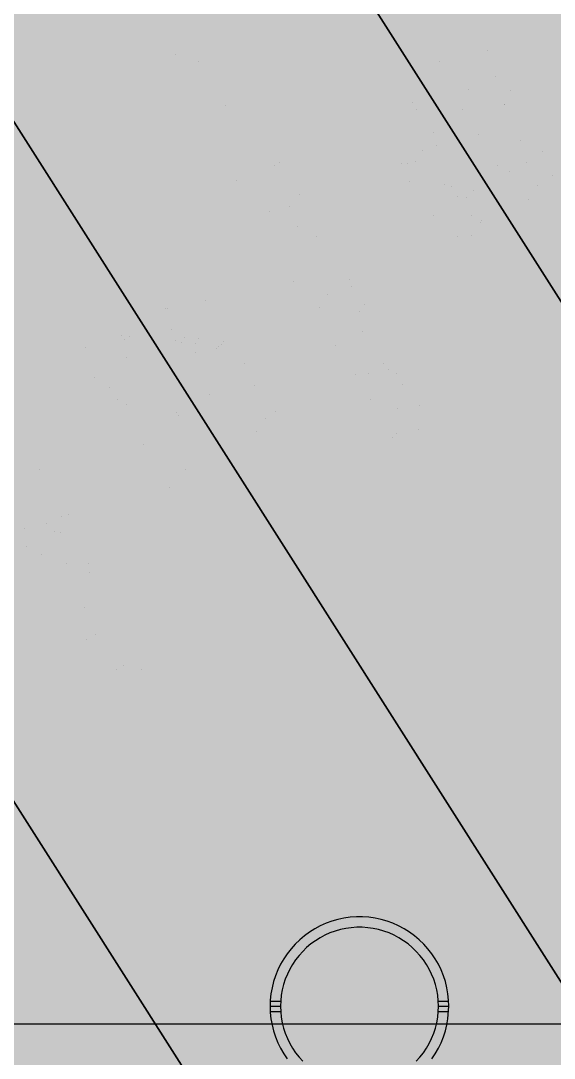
# Model space of a CAD drawing. Extents: x -5280327 to 29700, y -3925683 to 5564800.
# Drawn here: x 18757 to 19158, y 6122 to 6901 of the extents above; entities that cross this region are included whole.
import ezdxf

# ---------------------------------------------------------------- set-up
doc = ezdxf.new("R2010")
doc.units = 0
doc.linetypes.add('6', pattern=[2640.874023, 1320.437012, -1320.437012])
doc.layers.get('0').update_dxf_attribs({"linetype": 'CONTINUOUS'})
for name, color, linetype in [('31_PREDIOS_TOTAL', 7, 'CONTINUOUS'), ('CIRCULO', 7, 'CONTINUOUS'), ('LOTES', 7, 'CONTINUOUS'), ('textos', 7, 'CONTINUOUS')]:
    doc.layers.add(name, color=color, linetype=linetype)

msp = doc.modelspace()

# ---------------------------------------------------------------- linework, layer by layer
at = {"color": 7, "linetype": '6', "const_width": 10343.08}
msp.add_lwpolyline([(0, 29405.62), (24528.32, 0)], dxfattribs=at)
msp.add_lwpolyline([(0, 29405.62), (24528.32, 0)], dxfattribs=at)
at = {"layer": '31_PREDIOS_TOTAL', "color": 7, "const_width": 0.00153}
for points in [[(19075.83, 6874.8), (19078.95, 6871.09), (19078.95, 6871.09), (19077.23, 6869.19), (19076.08, 6867.34), (19075.49, 6865.55), (19075.49, 6865.55), (19075.41, 6863.81), (19075.78, 6862.12), (19076.58, 6860.49), (19076.58, 6860.49), (19077.95, 6858.82), (19079.64, 6857.63), (19081.64, 6856.92), (19081.64, 6856.92), (19083.76, 6856.73), (19085.82, 6857.12), (19087.81, 6858.07), (19087.81, 6858.07), (19089.43, 6859.39), (19090.58, 6860.98), (19091.25, 6862.83), (19091.25, 6862.83), (19091.42, 6864.8), (19091.04, 6866.73), (19090.11, 6868.63), (19090.11, 6868.63), (19089.53, 6869.43), (19088.78, 6870.29), (19087.84, 6871.21), (19091.69, 6873.02), (19091.69, 6873.02), (19091.82, 6872.75), (19091.95, 6872.53), (19092.06, 6872.34), (19092.06, 6872.34), (19093.27, 6870.77), (19094.71, 6869.5), (19096.38, 6868.54), (19096.38, 6868.54), (19098.18, 6868.06), (19100.01, 6868.26), (19101.87, 6869.12), (19101.87, 6869.12), (19103.16, 6870.18), (19104.08, 6871.47), (19104.6, 6872.98), (19104.6, 6872.98), (19104.71, 6874.6), (19104.37, 6876.21), (19103.59, 6877.81), (19103.59, 6877.81), (19102.47, 6879.2), (19101.14, 6880.2), (19099.59, 6880.81), (19099.59, 6880.81), (19097.84, 6881), (19095.92, 6880.73), (19093.83, 6880), (19091.97, 6884.51), (19091.97, 6884.51), (19094.94, 6885.41), (19097.76, 6885.62), (19100.45, 6885.16), (19100.45, 6885.16), (19102.9, 6884.05), (19105.04, 6882.34), (19106.86, 6880.03), (19106.86, 6880.03), (19107.85, 6878.19), (19108.52, 6876.28), (19108.87, 6874.31), (19108.87, 6874.31), (19108.9, 6872.36), (19108.58, 6870.52), (19107.92, 6868.81), (19107.92, 6868.81), (19106.99, 6867.27), (19105.82, 6865.96), (19104.43, 6864.89), (19104.43, 6864.89), (19102.97, 6864.14), (19101.42, 6863.69), (19099.8, 6863.56), (19099.8, 6863.56), (19098.14, 6863.75), (19096.49, 6864.29), (19094.84, 6865.18), (19094.84, 6865.18), (19095.38, 6862.98), (19095.41, 6860.87), (19094.93, 6858.84), (19094.93, 6858.84), (19093.97, 6856.96), (19092.54, 6855.29), (19090.64, 6853.83), (19090.64, 6853.83), (19087.68, 6852.43), (19084.56, 6851.93), (19081.29, 6852.31), (19081.29, 6852.31), (19078.17, 6853.54), (19075.47, 6855.56), (19073.21, 6858.37), (19073.21, 6858.37), (19071.75, 6861.29), (19071.08, 6864.25), (19071.2, 6867.25), (19071.2, 6867.25), (19072.05, 6870.1), (19073.59, 6872.61), (19075.83, 6874.8)], [(18856.25, 6871.77), (18897.37, 6880.06), (18900.37, 6875.34), (18875.89, 6840.82), (18872.73, 6845.81), (18880.29, 6856.02), (18871.52, 6869.85), (18859.2, 6867.12), (18856.25, 6871.77)], [(18883, 6859.64), (18889.96, 6868.9), (18889.96, 6868.9), (18891.97, 6871.52), (18893.76, 6873.76), (18895.33, 6875.6), (18895.33, 6875.6), (18892.91, 6874.73), (18890.43, 6873.99), (18887.89, 6873.37), (18875.88, 6870.85)], [(19099.73, 6853.98), (19099.73, 6853.98), (19103.46, 6856.17), (19106.86, 6857.77), (19109.93, 6858.78), (19109.93, 6858.78), (19112.72, 6859.24), (19115.32, 6859.22), (19117.72, 6858.7), (19117.72, 6858.7), (19119.89, 6857.67), (19121.81, 6856.08), (19123.47, 6853.95), (19123.47, 6853.95), (19124.43, 6852.18), (19125.06, 6850.39), (19125.37, 6848.61), (19125.37, 6848.61), (19125.35, 6846.83), (19125.02, 6845.07), (19124.39, 6843.33), (19124.39, 6843.33), (19123.46, 6841.6), (19122.26, 6839.87), (19120.78, 6838.15), (19120.78, 6838.15), (19118.89, 6836.36), (19116.44, 6834.46), (19113.45, 6832.43), (19113.45, 6832.43), (19109.73, 6830.26), (19106.35, 6828.66), (19103.3, 6827.65), (19103.3, 6827.65), (19100.51, 6827.18), (19097.91, 6827.2), (19095.5, 6827.71), (19095.5, 6827.71), (19093.32, 6828.74), (19091.4, 6830.33), (19089.73, 6832.47), (19089.73, 6832.47), (19088.23, 6835.67), (19087.78, 6838.9), (19088.38, 6842.16), (19088.38, 6842.16), (19090.55, 6846.09), (19094.33, 6850.03), (19099.73, 6853.98)], [(18910.78, 6828.83), (18896.92, 6850.66), (18900.71, 6853.07), (18914.57, 6831.23), (18910.78, 6828.83)], [(19022.7, 6840.97), (19025.82, 6837.26), (19025.82, 6837.26), (19024.1, 6835.36), (19022.95, 6833.51), (19022.37, 6831.72), (19022.37, 6831.72), (19022.29, 6829.98), (19022.65, 6828.29), (19023.45, 6826.66), (19023.45, 6826.66), (19024.82, 6824.99), (19026.51, 6823.8), (19028.51, 6823.09), (19028.51, 6823.09), (19030.64, 6822.9), (19032.69, 6823.29), (19034.68, 6824.25), (19034.68, 6824.25), (19036.31, 6825.56), (19037.45, 6827.15), (19038.13, 6829), (19038.13, 6829), (19038.29, 6830.97), (19037.91, 6832.91), (19036.98, 6834.8), (19036.98, 6834.8), (19036.41, 6835.6), (19035.65, 6836.46), (19034.71, 6837.38), (19038.56, 6839.19), (19038.56, 6839.19), (19038.7, 6838.92), (19038.82, 6838.7), (19038.93, 6838.51), (19038.93, 6838.51), (19040.14, 6836.94), (19041.58, 6835.67), (19043.25, 6834.71), (19043.25, 6834.71), (19045.05, 6834.23), (19046.88, 6834.43), (19048.74, 6835.29), (19048.74, 6835.29), (19050.04, 6836.35), (19050.95, 6837.64), (19051.48, 6839.15), (19051.48, 6839.15), (19051.59, 6840.77), (19051.25, 6842.39), (19050.46, 6843.98), (19050.46, 6843.98), (19049.34, 6845.37), (19048.01, 6846.37), (19046.46, 6846.98), (19046.46, 6846.98), (19044.71, 6847.17), (19042.8, 6846.9), (19040.71, 6846.17), (19038.85, 6850.68), (19038.85, 6850.68), (19041.81, 6851.58), (19044.63, 6851.79), (19047.32, 6851.33), (19047.32, 6851.33), (19049.77, 6850.22), (19051.91, 6848.51), (19053.74, 6846.2), (19053.74, 6846.2), (19054.73, 6844.36), (19055.4, 6842.45), (19055.75, 6840.48), (19055.75, 6840.48), (19055.77, 6838.53), (19055.45, 6836.69), (19054.8, 6834.98), (19054.8, 6834.98), (19053.86, 6833.44), (19052.7, 6832.14), (19051.31, 6831.06), (19051.31, 6831.06), (19049.84, 6830.31), (19048.3, 6829.86), (19046.68, 6829.73), (19046.68, 6829.73), (19045.02, 6829.92), (19043.36, 6830.46), (19041.72, 6831.35), (19041.72, 6831.35), (19042.25, 6829.16), (19042.28, 6827.04), (19041.81, 6825.01), (19041.81, 6825.01), (19040.84, 6823.13), (19039.41, 6821.46), (19037.51, 6820), (19037.51, 6820), (19034.55, 6818.61), (19031.44, 6818.1), (19028.17, 6818.48), (19028.17, 6818.48), (19025.04, 6819.71), (19022.34, 6821.73), (19020.08, 6824.54), (19020.08, 6824.54), (19018.63, 6827.46), (19017.96, 6830.42), (19018.07, 6833.42), (19018.07, 6833.42), (19018.92, 6836.27), (19020.47, 6838.79), (19022.7, 6840.97)], [(19102.38, 6849.81), (19097.7, 6846.53), (19094.49, 6843.6), (19092.77, 6841.01), (19092.77, 6841.01), (19092.14, 6838.69), (19092.24, 6836.55), (19093.07, 6834.6), (19093.07, 6834.6), (19094.49, 6833.02), (19096.39, 6832.03), (19098.76, 6831.62), (19098.76, 6831.62), (19101.84, 6832.09), (19105.85, 6833.75), (19110.79, 6836.6), (19110.79, 6836.6), (19115.49, 6839.89), (19118.7, 6842.83), (19120.42, 6845.41), (19120.42, 6845.41), (19121.03, 6847.73), (19120.92, 6849.88), (19120.08, 6851.86), (19120.08, 6851.86), (19118.71, 6853.43), (19116.97, 6854.42), (19114.87, 6854.82), (19114.87, 6854.82), (19111.55, 6854.34), (19107.39, 6852.67), (19102.38, 6849.81)], [(18886.88, 6844.29), (18890.67, 6846.69), (18904.53, 6824.86), (18900.74, 6822.46)], [(19046.6, 6820.15), (19046.6, 6820.15), (19050.34, 6822.34), (19053.74, 6823.94), (19056.8, 6824.95), (19056.8, 6824.95), (19059.59, 6825.41), (19062.19, 6825.39), (19064.59, 6824.87), (19064.59, 6824.87), (19066.76, 6823.84), (19068.68, 6822.25), (19070.34, 6820.12), (19070.34, 6820.12), (19071.3, 6818.35), (19071.94, 6816.57), (19072.24, 6814.78), (19072.24, 6814.78), (19072.22, 6813), (19071.9, 6811.24), (19071.26, 6809.5), (19071.26, 6809.5), (19070.33, 6807.77), (19069.13, 6806.05), (19067.65, 6804.32), (19067.65, 6804.32), (19065.76, 6802.54), (19063.32, 6800.63), (19060.32, 6798.6), (19060.32, 6798.6), (19056.61, 6796.43), (19053.23, 6794.83), (19050.17, 6793.82), (19050.17, 6793.82), (19047.38, 6793.35), (19044.78, 6793.37), (19042.38, 6793.88), (19042.38, 6793.88), (19040.2, 6794.91), (19038.27, 6796.5), (19036.6, 6798.64), (19036.6, 6798.64), (19035.1, 6801.84), (19034.65, 6805.07), (19035.25, 6808.33), (19035.25, 6808.33), (19037.42, 6812.26), (19041.2, 6816.2), (19046.6, 6820.15)], [(19049.26, 6815.98), (19044.57, 6812.7), (19041.37, 6809.77), (19039.64, 6807.18), (19039.64, 6807.18), (19039.02, 6804.86), (19039.11, 6802.72), (19039.94, 6800.77), (19039.94, 6800.77), (19041.36, 6799.19), (19043.26, 6798.2), (19045.63, 6797.79), (19045.63, 6797.79), (19048.71, 6798.26), (19052.72, 6799.92), (19057.66, 6802.77), (19057.66, 6802.77), (19062.36, 6806.06), (19065.57, 6809), (19067.29, 6811.58), (19067.29, 6811.58), (19067.91, 6813.9), (19067.79, 6816.05), (19066.95, 6818.03), (19066.95, 6818.03), (19065.58, 6819.6), (19063.85, 6820.59), (19061.74, 6820.99), (19061.74, 6820.99), (19058.42, 6820.51), (19054.26, 6818.84), (19049.26, 6815.98)], [(19146.29, 6799.95), (19143.41, 6803.78), (19143.41, 6803.78), (19144.59, 6805.11), (19145.43, 6806.36), (19145.9, 6807.52), (19145.9, 6807.52), (19146.11, 6809.32), (19145.83, 6811.04), (19145.05, 6812.69), (19145.05, 6812.69), (19144.15, 6813.85), (19143.06, 6814.75), (19141.81, 6815.4), (19141.81, 6815.4), (19139.98, 6815.9), (19137.98, 6816.04), (19135.8, 6815.82), (19135.8, 6815.82), (19133.37, 6815.14), (19130.58, 6813.9), (19127.43, 6812.11), (19127.43, 6812.11), (19129.46, 6811.92), (19131.33, 6811.43), (19133.03, 6810.63), (19133.03, 6810.63), (19134.54, 6809.58), (19135.85, 6808.33), (19136.94, 6806.88), (19136.94, 6806.88), (19138.24, 6804.1), (19138.71, 6801.17), (19138.35, 6798.07), (19138.35, 6798.07), (19137.17, 6795.1), (19135.2, 6792.51), (19132.45, 6790.31), (19132.45, 6790.31), (19130.33, 6789.17), (19128.11, 6788.39), (19125.81, 6787.97), (19125.81, 6787.97), (19123.53, 6787.93), (19121.38, 6788.29), (19119.38, 6789.05), (19119.38, 6789.05), (19117.55, 6790.18), (19115.94, 6791.65), (19114.57, 6793.46), (19114.57, 6793.46), (19112.96, 6796.9), (19112.45, 6800.45), (19113.03, 6804.11), (19113.03, 6804.11), (19114.92, 6807.81), (19118.34, 6811.49), (19123.29, 6815.14), (19123.29, 6815.14), (19129.34, 6818.44), (19134.74, 6820.22), (19139.47, 6820.47), (19139.47, 6820.47), (19143.03, 6819.51), (19146.06, 6817.54), (19148.55, 6814.56), (19148.55, 6814.56), (19149.86, 6811.96), (19150.49, 6809.37), (19150.43, 6806.78), (19150.43, 6806.78), (19149.7, 6804.3), (19148.32, 6802.02), (19146.29, 6799.95)], [(19101.23, 6815.66), (19105.85, 6818.6), (19108.79, 6813.98), (19104.17, 6811.04), (19101.23, 6815.66)], [(18927.02, 6768.89), (18923.12, 6766.41), (18909.25, 6788.27), (18909.25, 6788.27), (18910.23, 6788.85), (18911.27, 6789.29), (18912.37, 6789.58), (18912.37, 6789.58), (18914.27, 6789.86), (18916.31, 6789.9), (18918.46, 6789.7), (18918.46, 6789.7), (18920.88, 6789.26), (18923.67, 6788.55), (18926.84, 6787.57), (18926.84, 6787.57), (18931.62, 6786.11), (18935.5, 6785.16), (18938.47, 6784.73), (18938.47, 6784.73), (18940.83, 6784.75), (18942.86, 6785.15), (18944.56, 6785.93), (18944.56, 6785.93), (18945.96, 6787.09), (18946.95, 6788.53), (18947.53, 6790.24), (18947.53, 6790.24), (18947.65, 6792.1), (18947.25, 6793.95), (18946.33, 6795.8), (18946.33, 6795.8), (18944.98, 6797.5), (18943.4, 6798.69), (18941.6, 6799.37), (18941.6, 6799.37), (18939.65, 6799.51), (18937.65, 6799.07), (18935.59, 6798.06), (18933.37, 6802.51), (18933.37, 6802.51), (18936.59, 6803.78), (18939.64, 6804.21), (18942.54, 6803.8), (18942.54, 6803.8), (18945.22, 6802.58), (18947.62, 6800.6), (18949.75, 6797.84), (18949.75, 6797.84), (18951.33, 6794.7), (18952.05, 6791.63), (18951.9, 6788.63), (18951.9, 6788.63), (18950.97, 6785.88), (18949.38, 6783.58), (18947.12, 6781.7), (18947.12, 6781.7), (18945.74, 6780.96), (18944.27, 6780.4), (18942.7, 6780.04), (18942.7, 6780.04), (18940.98, 6779.87), (18939.06, 6779.92), (18936.95, 6780.17), (18936.95, 6780.17), (18934.39, 6780.7), (18931.12, 6781.55), (18927.16, 6782.74), (18927.16, 6782.74), (18923.97, 6783.72), (18921.59, 6784.41), (18920.02, 6784.79), (18920.02, 6784.79), (18918.87, 6784.98), (18917.78, 6785.08), (18916.73, 6785.11), (18927.02, 6768.89)], [(19121.5, 6807.44), (19120.19, 6806.47), (19119.04, 6805.32), (19118.06, 6804), (19118.06, 6804), (19117.31, 6802.58), (19116.87, 6801.13), (19116.73, 6799.65), (19116.73, 6799.65), (19116.86, 6798.21), (19117.24, 6796.88), (19117.86, 6795.66), (19117.86, 6795.66), (19119.13, 6794.17), (19120.76, 6793.14), (19122.75, 6792.56), (19122.75, 6792.56), (19124.95, 6792.52), (19127.22, 6793.1), (19129.56, 6794.3), (19129.56, 6794.3), (19131.55, 6795.85), (19132.96, 6797.61), (19133.79, 6799.56), (19133.79, 6799.56), (19134.05, 6801.58), (19133.73, 6803.53), (19132.84, 6805.41), (19132.84, 6805.41), (19131.51, 6807.01), (19129.86, 6808.15), (19127.89, 6808.82), (19127.89, 6808.82), (19125.77, 6808.96), (19123.64, 6808.5), (19121.5, 6807.44)], [(19134.02, 6764.17), (19131.43, 6768.22), (19157.28, 6784.68), (19157.28, 6784.68), (19155.66, 6785.17), (19153.92, 6785.85), (19152.04, 6786.74), (19152.04, 6786.74), (19150.21, 6787.73), (19148.61, 6788.71), (19147.23, 6789.68), (19151.15, 6792.18), (19151.15, 6792.18), (19153.67, 6790.73), (19156.23, 6789.57), (19158.81, 6788.7), (19158.81, 6788.7), (19161.29, 6788.12), (19163.53, 6787.86), (19165.52, 6787.9), (19167.19, 6785.29), (19134.02, 6764.17)], [(19048.1, 6781.83), (19052.72, 6784.77), (19055.66, 6780.15), (19051.04, 6777.21), (19048.1, 6781.83)], [(19093.17, 6766.12), (19090.28, 6769.95), (19090.28, 6769.95), (19091.47, 6771.29), (19092.3, 6772.53), (19092.78, 6773.7), (19092.78, 6773.7), (19092.99, 6775.49), (19092.7, 6777.21), (19091.93, 6778.86), (19091.93, 6778.86), (19091.02, 6780.02), (19089.94, 6780.92), (19088.68, 6781.57), (19088.68, 6781.57), (19086.85, 6782.07), (19084.85, 6782.21), (19082.68, 6781.99), (19082.68, 6781.99), (19080.24, 6781.31), (19077.45, 6780.07), (19074.31, 6778.28), (19074.31, 6778.28), (19076.33, 6778.1), (19078.2, 6777.6), (19079.9, 6776.8), (19079.9, 6776.8), (19081.42, 6775.75), (19082.72, 6774.5), (19083.81, 6773.05), (19083.81, 6773.05), (19085.11, 6770.27), (19085.59, 6767.34), (19085.22, 6764.25), (19085.22, 6764.25), (19084.05, 6761.27), (19082.08, 6758.68), (19079.32, 6756.48), (19079.32, 6756.48), (19077.2, 6755.34), (19074.99, 6754.56), (19072.68, 6754.14), (19072.68, 6754.14), (19070.4, 6754.1), (19068.26, 6754.46), (19066.25, 6755.22), (19066.25, 6755.22), (19064.42, 6756.35), (19062.82, 6757.82), (19061.44, 6759.64), (19061.44, 6759.64), (19059.84, 6763.07), (19059.32, 6766.62), (19059.91, 6770.28), (19059.91, 6770.28), (19061.8, 6773.98), (19065.22, 6777.66), (19070.16, 6781.31), (19070.16, 6781.31), (19076.22, 6784.61), (19081.61, 6786.39), (19086.34, 6786.64), (19086.34, 6786.64), (19089.91, 6785.68), (19092.93, 6783.71), (19095.42, 6780.73), (19095.42, 6780.73), (19096.73, 6778.14), (19097.36, 6775.54), (19097.3, 6772.95), (19097.3, 6772.95), (19096.58, 6770.47), (19095.2, 6768.19), (19093.17, 6766.12)], [(18935.59, 6746.77), (18933.02, 6750.83), (18958.89, 6767.25), (18958.89, 6767.25), (18957.27, 6767.74), (18955.52, 6768.43), (18953.65, 6769.32), (18953.65, 6769.32), (18951.82, 6770.31), (18950.22, 6771.29), (18948.84, 6772.26), (18952.76, 6774.75), (18952.76, 6774.75), (18955.29, 6773.3), (18957.84, 6772.14), (18960.42, 6771.26), (18960.42, 6771.26), (18962.9, 6770.68), (18965.14, 6770.41), (18967.13, 6770.46), (18968.79, 6767.84), (18935.59, 6746.77)], [(19068.38, 6773.62), (19067.06, 6772.64), (19065.91, 6771.49), (19064.93, 6770.17), (19064.93, 6770.17), (19064.18, 6768.75), (19063.74, 6767.3), (19063.6, 6765.82), (19063.6, 6765.82), (19063.73, 6764.38), (19064.11, 6763.05), (19064.73, 6761.83), (19064.73, 6761.83), (19066, 6760.34), (19067.63, 6759.31), (19069.62, 6758.73), (19069.62, 6758.73), (19071.82, 6758.69), (19074.09, 6759.27), (19076.43, 6760.47), (19076.43, 6760.47), (19078.42, 6762.02), (19079.84, 6763.78), (19080.67, 6765.73), (19080.67, 6765.73), (19080.92, 6767.75), (19080.6, 6769.7), (19079.71, 6771.58), (19079.71, 6771.58), (19078.38, 6773.18), (19076.74, 6774.32), (19074.77, 6774.99), (19074.77, 6774.99), (19072.64, 6775.13), (19070.51, 6774.67), (19068.38, 6773.62)], [(19080.89, 6730.34), (19078.31, 6734.39), (19104.15, 6750.85), (19104.15, 6750.85), (19102.54, 6751.34), (19100.79, 6752.03), (19098.91, 6752.92), (19098.91, 6752.92), (19097.08, 6753.9), (19095.48, 6754.88), (19094.1, 6755.85), (19098.02, 6758.35), (19098.02, 6758.35), (19100.55, 6756.9), (19103.1, 6755.74), (19105.68, 6754.87), (19105.68, 6754.87), (19108.16, 6754.29), (19110.4, 6754.03), (19112.4, 6754.07), (19114.06, 6751.46), (19080.89, 6730.34)], [(18951.9, 6721.08), (18949.32, 6725.14), (18975.19, 6741.56), (18975.19, 6741.56), (18973.58, 6742.04), (18971.83, 6742.73), (18969.96, 6743.63), (18969.96, 6743.63), (18968.13, 6744.62), (18966.53, 6745.6), (18965.15, 6746.57), (18969.07, 6749.06), (18969.07, 6749.06), (18971.59, 6747.61), (18974.15, 6746.45), (18976.73, 6745.57), (18976.73, 6745.57), (18979.21, 6744.99), (18981.44, 6744.72), (18983.44, 6744.77), (18985.1, 6742.15), (18951.9, 6721.08)], [(18959.95, 6708.4), (18964.57, 6711.33), (18967.51, 6706.71), (18962.88, 6703.78), (18959.95, 6708.4)], [(18870.84, 6669.8), (18866.95, 6667.31), (18853.04, 6689.15), (18853.04, 6689.15), (18854.03, 6689.73), (18855.07, 6690.17), (18856.16, 6690.47), (18856.16, 6690.47), (18858.06, 6690.75), (18860.1, 6690.79), (18862.25, 6690.6), (18862.25, 6690.6), (18864.67, 6690.16), (18867.46, 6689.45), (18870.64, 6688.48), (18870.64, 6688.48), (18875.42, 6687.02), (18879.29, 6686.08), (18882.27, 6685.65), (18882.27, 6685.65), (18884.63, 6685.68), (18886.66, 6686.08), (18888.35, 6686.87), (18888.35, 6686.87), (18889.75, 6688.03), (18890.74, 6689.47), (18891.32, 6691.18), (18891.32, 6691.18), (18891.44, 6693.03), (18891.03, 6694.88), (18890.12, 6696.73), (18890.12, 6696.73), (18888.76, 6698.43), (18887.18, 6699.62), (18885.37, 6700.3), (18885.37, 6700.3), (18883.43, 6700.44), (18881.43, 6700), (18879.37, 6698.98), (18877.15, 6703.42), (18877.15, 6703.42), (18880.36, 6704.7), (18883.41, 6705.13), (18886.31, 6704.73), (18886.31, 6704.73), (18888.99, 6703.52), (18891.4, 6701.53), (18893.53, 6698.78), (18893.53, 6698.78), (18895.12, 6695.64), (18895.84, 6692.58), (18895.69, 6689.58), (18895.69, 6689.58), (18894.77, 6686.83), (18893.18, 6684.52), (18890.92, 6682.64), (18890.92, 6682.64), (18889.55, 6681.9), (18888.07, 6681.34), (18886.5, 6680.97), (18886.5, 6680.97), (18884.78, 6680.8), (18882.87, 6680.84), (18880.75, 6681.1), (18880.75, 6681.1), (18878.19, 6681.62), (18874.93, 6682.47), (18870.96, 6683.65), (18870.96, 6683.65), (18867.77, 6684.63), (18865.39, 6685.31), (18863.82, 6685.69), (18863.82, 6685.69), (18862.67, 6685.87), (18861.58, 6685.98), (18860.53, 6686), (18870.84, 6669.8)], [(18976.35, 6682.55), (18973.78, 6686.61), (18999.65, 6703.03), (18999.65, 6703.03), (18998.03, 6703.52), (18996.28, 6704.21), (18994.41, 6705.1), (18994.41, 6705.1), (18992.58, 6706.09), (18990.98, 6707.07), (18989.6, 6708.05), (18993.52, 6710.54), (18993.52, 6710.54), (18996.05, 6709.09), (18998.6, 6707.92), (19001.18, 6707.04), (19001.18, 6707.04), (19003.66, 6706.47), (19005.9, 6706.2), (19007.89, 6706.24), (19009.56, 6703.63), (18976.35, 6682.55)], [(18999.26, 6682.5), (18999.26, 6682.5), (19003, 6684.69), (19006.4, 6686.28), (19009.47, 6687.29), (19009.47, 6687.29), (19012.26, 6687.75), (19014.86, 6687.72), (19017.26, 6687.2), (19017.26, 6687.2), (19019.43, 6686.16), (19021.34, 6684.58), (19023, 6682.45), (19023, 6682.45), (19023.96, 6680.67), (19024.59, 6678.89), (19024.89, 6677.1), (19024.89, 6677.1), (19024.87, 6675.32), (19024.54, 6673.56), (19023.91, 6671.82), (19023.91, 6671.82), (19022.98, 6670.09), (19021.77, 6668.37), (19020.29, 6666.65), (19020.29, 6666.65), (19018.4, 6664.86), (19015.95, 6662.96), (19012.95, 6660.94), (19012.95, 6660.94), (19009.23, 6658.77), (19005.85, 6657.18), (19002.8, 6656.17), (19002.8, 6656.17), (19000, 6655.7), (18997.4, 6655.73), (18995, 6656.24), (18995, 6656.24), (18992.82, 6657.28), (18990.9, 6658.87), (18989.23, 6661.01), (18989.23, 6661.01), (18987.74, 6664.21), (18987.29, 6667.44), (18987.89, 6670.7), (18987.89, 6670.7), (18990.07, 6674.63), (18993.86, 6678.56), (18999.26, 6682.5)], [(19001.91, 6678.33), (18997.22, 6675.06), (18994.01, 6672.13), (18992.28, 6669.55), (18992.28, 6669.55), (18991.65, 6667.23), (18991.75, 6665.09), (18992.57, 6663.13), (18992.57, 6663.13), (18993.99, 6661.56), (18995.89, 6660.56), (18998.26, 6660.15), (18998.26, 6660.15), (19001.34, 6660.62), (19005.35, 6662.27), (19010.3, 6665.11), (19010.3, 6665.11), (19015, 6668.39), (19018.21, 6671.32), (19019.94, 6673.91), (19019.94, 6673.91), (19020.56, 6676.23), (19020.45, 6678.38), (19019.61, 6680.36), (19019.61, 6680.36), (19018.24, 6681.93), (19016.51, 6682.92), (19014.41, 6683.32), (19014.41, 6683.32), (19011.08, 6682.85), (19006.92, 6681.18), (19001.91, 6678.33)], [(18877.74, 6667.22), (18880.59, 6663.55), (18880.59, 6663.55), (18879.19, 6662.06), (18878.27, 6660.58), (18877.8, 6659.12), (18877.8, 6659.12), (18877.76, 6657.66), (18878.11, 6656.2), (18878.84, 6654.75), (18878.84, 6654.75), (18879.7, 6653.61), (18880.68, 6652.7), (18881.79, 6652.01), (18881.79, 6652.01), (18882.99, 6651.54), (18884.24, 6651.25), (18885.55, 6651.16), (18885.55, 6651.16), (18886.97, 6651.27), (18888.58, 6651.59), (18890.37, 6652.11), (18890.37, 6652.11), (18892.22, 6652.81), (18894, 6653.66), (18895.72, 6654.66), (18895.72, 6654.66), (18895.93, 6654.8), (18896.19, 6654.98), (18896.51, 6655.2), (18896.51, 6655.2), (18894.72, 6655.34), (18892.97, 6655.78), (18891.25, 6656.52), (18891.25, 6656.52), (18889.67, 6657.54), (18888.3, 6658.8), (18887.14, 6660.32), (18887.14, 6660.32), (18885.82, 6663.12), (18885.34, 6666.07), (18885.7, 6669.15), (18885.7, 6669.15), (18886.89, 6672.13), (18888.9, 6674.74), (18891.73, 6676.99), (18891.73, 6676.99), (18895.07, 6678.65), (18898.4, 6679.38), (18901.71, 6679.17), (18901.71, 6679.17), (18904.78, 6678.12), (18907.37, 6676.29), (18909.5, 6673.7), (18909.5, 6673.7), (18910.64, 6671.49), (18911.31, 6669.16), (18911.52, 6666.7), (18911.52, 6666.7), (18911.24, 6664.22), (18910.45, 6661.82), (18909.16, 6659.5), (18909.16, 6659.5), (18907.19, 6657.16), (18904.38, 6654.72), (18900.74, 6652.19), (18900.74, 6652.19), (18896.71, 6649.84), (18893.06, 6648.16), (18889.78, 6647.14), (18889.78, 6647.14), (18886.8, 6646.74), (18884.03, 6646.89), (18881.47, 6647.6), (18881.47, 6647.6), (18879.16, 6648.82), (18877.15, 6650.52), (18875.45, 6652.71), (18875.45, 6652.71), (18874.15, 6655.29), (18873.52, 6657.86), (18873.57, 6660.42), (18873.57, 6660.42), (18874.3, 6662.87), (18875.69, 6665.14), (18877.74, 6667.22)], [(18902.9, 6659.9), (18904.94, 6661.48), (18906.39, 6663.28), (18907.26, 6665.29), (18907.26, 6665.29), (18907.55, 6667.34), (18907.29, 6669.26), (18906.46, 6671.07), (18906.46, 6671.07), (18905.12, 6672.63), (18903.38, 6673.74), (18901.25, 6674.37), (18901.25, 6674.37), (18898.93, 6674.45), (18896.59, 6673.91), (18894.25, 6672.73), (18894.25, 6672.73), (18892.41, 6671.26), (18891.11, 6669.54), (18890.34, 6667.56), (18890.34, 6667.56), (18890.11, 6665.5), (18890.45, 6663.51), (18891.36, 6661.61), (18891.36, 6661.61), (18892.7, 6659.98), (18894.34, 6658.85), (18896.28, 6658.23), (18896.28, 6658.23), (18898.4, 6658.17), (18900.61, 6658.72), (18902.9, 6659.9)], [(18816.13, 6634.96), (18812.23, 6632.47), (18798.32, 6654.31), (18798.32, 6654.31), (18799.31, 6654.89), (18800.35, 6655.33), (18801.44, 6655.63), (18801.44, 6655.63), (18803.35, 6655.91), (18805.38, 6655.95), (18807.54, 6655.76), (18807.54, 6655.76), (18809.95, 6655.32), (18812.74, 6654.61), (18815.92, 6653.64), (18815.92, 6653.64), (18820.7, 6652.18), (18824.58, 6651.24), (18827.55, 6650.81), (18827.55, 6650.81), (18829.91, 6650.84), (18831.94, 6651.24), (18833.64, 6652.03), (18833.64, 6652.03), (18835.04, 6653.19), (18836.03, 6654.63), (18836.61, 6656.34), (18836.61, 6656.34), (18836.72, 6658.19), (18836.32, 6660.04), (18835.4, 6661.89), (18835.4, 6661.89), (18834.04, 6663.59), (18832.46, 6664.78), (18830.66, 6665.46), (18830.66, 6665.46), (18828.71, 6665.6), (18826.71, 6665.16), (18824.66, 6664.14), (18822.43, 6668.58), (18822.43, 6668.58), (18825.64, 6669.86), (18828.7, 6670.29), (18831.59, 6669.89), (18831.59, 6669.89), (18834.27, 6668.68), (18836.68, 6666.69), (18838.81, 6663.94), (18838.81, 6663.94), (18840.4, 6660.8), (18841.12, 6657.73), (18840.97, 6654.73), (18840.97, 6654.73), (18840.05, 6651.99), (18838.46, 6649.67), (18836.2, 6647.8), (18836.2, 6647.8), (18834.83, 6647.05), (18833.36, 6646.5), (18831.79, 6646.13), (18831.79, 6646.13), (18830.07, 6645.96), (18828.15, 6646), (18826.04, 6646.25), (18826.04, 6646.25), (18823.47, 6646.77), (18820.21, 6647.62), (18816.24, 6648.81), (18816.24, 6648.81), (18813.05, 6649.79), (18810.67, 6650.47), (18809.1, 6650.85), (18809.1, 6650.85), (18807.95, 6651.03), (18806.86, 6651.14), (18805.81, 6651.16), (18816.13, 6634.96)], [(19007.05, 6634.19), (19031, 6649.4), (19033.31, 6645.76), (19029.95, 6643.63), (19029.95, 6643.63), (19031.57, 6643.49), (19033.15, 6643.09), (19034.68, 6642.43), (19034.68, 6642.43), (19036.11, 6641.5), (19037.37, 6640.31), (19038.46, 6638.85), (19038.46, 6638.85), (19039.4, 6637.1), (19039.95, 6635.41), (19040.13, 6633.78), (19040.13, 6633.78), (19039.94, 6632.23), (19039.42, 6630.77), (19038.56, 6629.42), (19038.56, 6629.42), (19042.21, 6628.81), (19045.18, 6627.23), (19047.45, 6624.68), (19047.45, 6624.68), (19048.62, 6622.35), (19049.13, 6620.1), (19048.96, 6617.95), (19048.96, 6617.95), (19048.08, 6615.9), (19046.46, 6613.97), (19044.1, 6612.17), (19027.65, 6601.73), (19025.09, 6605.77), (19040.18, 6615.35), (19040.18, 6615.35), (19041.62, 6616.33), (19042.71, 6617.2), (19043.44, 6617.97), (19043.44, 6617.97), (19043.89, 6618.73), (19044.16, 6619.57), (19044.25, 6620.5), (19044.25, 6620.5), (19044.15, 6621.46), (19043.85, 6622.41), (19043.36, 6623.35), (19043.36, 6623.35), (19042.16, 6624.82), (19040.72, 6625.86), (19039.02, 6626.48), (19039.02, 6626.48), (19037.08, 6626.55), (19034.94, 6625.97), (19032.58, 6624.73), (19018.66, 6615.9), (19016.08, 6619.96), (19031.65, 6629.84), (19031.65, 6629.84), (19033.23, 6631), (19034.37, 6632.19), (19035.08, 6633.41), (19035.08, 6633.41), (19035.32, 6634.69), (19035.08, 6636.06), (19034.37, 6637.51), (19034.37, 6637.51), (19033.56, 6638.56), (19032.59, 6639.43), (19031.46, 6640.11), (19031.46, 6640.11), (19030.2, 6640.55), (19028.88, 6640.7), (19027.48, 6640.54), (19027.48, 6640.54), (19025.92, 6640.06), (19024.11, 6639.22), (19022.06, 6638.02), (19009.63, 6630.13), (19007.05, 6634.19)], [(18823.03, 6632.38), (18825.87, 6628.71), (18825.87, 6628.71), (18824.48, 6627.22), (18823.55, 6625.74), (18823.09, 6624.28), (18823.09, 6624.28), (18823.05, 6622.82), (18823.39, 6621.36), (18824.13, 6619.91), (18824.13, 6619.91), (18824.98, 6618.77), (18825.97, 6617.86), (18827.07, 6617.17), (18827.07, 6617.17), (18828.27, 6616.69), (18829.52, 6616.41), (18830.83, 6616.32), (18830.83, 6616.32), (18832.26, 6616.43), (18833.87, 6616.75), (18835.66, 6617.27), (18835.66, 6617.27), (18837.5, 6617.97), (18839.29, 6618.82), (18841, 6619.82), (18841, 6619.82), (18841.21, 6619.96), (18841.48, 6620.13), (18841.8, 6620.36), (18841.8, 6620.36), (18840.01, 6620.5), (18838.25, 6620.94), (18836.54, 6621.68), (18836.54, 6621.68), (18834.95, 6622.7), (18833.58, 6623.96), (18832.43, 6625.48), (18832.43, 6625.48), (18831.11, 6628.28), (18830.62, 6631.23), (18830.98, 6634.31), (18830.98, 6634.31), (18832.17, 6637.28), (18834.18, 6639.9), (18837.02, 6642.14), (18837.02, 6642.14), (18840.36, 6643.81), (18843.68, 6644.54), (18846.99, 6644.33), (18846.99, 6644.33), (18850.06, 6643.27), (18852.66, 6641.45), (18854.79, 6638.86), (18854.79, 6638.86), (18855.92, 6636.65), (18856.59, 6634.32), (18856.8, 6631.86), (18856.8, 6631.86), (18856.52, 6629.38), (18855.74, 6626.98), (18854.44, 6624.65), (18854.44, 6624.65), (18852.47, 6622.32), (18849.66, 6619.88), (18846.03, 6617.35), (18846.03, 6617.35), (18841.99, 6615), (18838.34, 6613.31), (18835.07, 6612.3), (18835.07, 6612.3), (18832.09, 6611.9), (18829.31, 6612.05), (18826.75, 6612.75), (18826.75, 6612.75), (18824.44, 6613.98), (18822.44, 6615.68), (18820.73, 6617.87), (18820.73, 6617.87), (18819.43, 6620.45), (18818.8, 6623.02), (18818.85, 6625.58), (18818.85, 6625.58), (18819.58, 6628.03), (18820.97, 6630.3), (18823.03, 6632.38)], [(18923.11, 6642.49), (18927, 6644.97), (18940.62, 6623.58), (18937.47, 6621.57), (18937.47, 6621.57), (18933.65, 6622.09), (18929.35, 6622.28), (18924.56, 6622.15), (18924.56, 6622.15), (18919.6, 6621.67), (18914.77, 6620.84), (18910.06, 6619.64), (18910.06, 6619.64), (18906.76, 6618.54), (18903.4, 6617.13), (18899.99, 6615.42), (18897.34, 6619.59), (18897.34, 6619.59), (18900.25, 6621.16), (18903.71, 6622.64), (18907.73, 6624.05), (18907.73, 6624.05), (18912.08, 6625.25), (18916.52, 6626.11), (18921.06, 6626.63), (18921.06, 6626.63), (18925.48, 6626.83), (18929.6, 6626.72), (18933.41, 6626.31), (18923.11, 6642.49)], [(18848.18, 6625.06), (18850.22, 6626.64), (18851.67, 6628.44), (18852.54, 6630.45), (18852.54, 6630.45), (18852.84, 6632.49), (18852.57, 6634.42), (18851.74, 6636.22), (18851.74, 6636.22), (18850.4, 6637.79), (18848.66, 6638.89), (18846.54, 6639.53), (18846.54, 6639.53), (18844.21, 6639.61), (18841.88, 6639.07), (18839.54, 6637.89), (18839.54, 6637.89), (18837.7, 6636.42), (18836.39, 6634.7), (18835.62, 6632.72), (18835.62, 6632.72), (18835.4, 6630.65), (18835.74, 6628.67), (18836.64, 6626.77), (18836.64, 6626.77), (18837.98, 6625.14), (18839.62, 6624.01), (18841.56, 6623.39), (18841.56, 6623.39), (18843.69, 6623.33), (18845.89, 6623.88), (18848.18, 6625.06)], [(18887.51, 6635.02), (18892.13, 6637.96), (18895.07, 6633.34), (18890.45, 6630.4), (18887.51, 6635.02)], [(18868.39, 6607.65), (18872.29, 6610.13), (18885.91, 6588.74), (18882.75, 6586.73), (18882.75, 6586.73), (18878.93, 6587.25), (18874.63, 6587.44), (18869.84, 6587.3), (18869.84, 6587.3), (18864.88, 6586.83), (18860.05, 6585.99), (18855.35, 6584.8), (18855.35, 6584.8), (18852.04, 6583.7), (18848.68, 6582.29), (18845.28, 6580.58), (18842.62, 6584.74), (18842.62, 6584.74), (18845.53, 6586.31), (18848.99, 6587.8), (18853.02, 6589.21), (18853.02, 6589.21), (18857.37, 6590.41), (18861.81, 6591.27), (18866.34, 6591.79), (18866.34, 6591.79), (18870.77, 6591.99), (18874.88, 6591.88), (18878.69, 6591.46), (18868.39, 6607.65)], [(18920.3, 6583.53), (18917.71, 6587.59), (18943.56, 6604.04), (18943.56, 6604.04), (18941.94, 6604.53), (18940.2, 6605.22), (18938.32, 6606.11), (18938.32, 6606.11), (18936.49, 6607.09), (18934.89, 6608.07), (18933.51, 6609.04), (18937.43, 6611.54), (18937.43, 6611.54), (18939.95, 6610.09), (18942.51, 6608.93), (18945.09, 6608.06), (18945.09, 6608.06), (18947.57, 6607.48), (18949.81, 6607.22), (18951.8, 6607.27), (18953.47, 6604.65), (18920.3, 6583.53)], [(19048.21, 6577.98), (19044.3, 6575.5), (19030.43, 6597.36), (19030.43, 6597.36), (19031.42, 6597.94), (19032.46, 6598.38), (19033.55, 6598.67), (19033.55, 6598.67), (19035.46, 6598.95), (19037.49, 6598.99), (19039.64, 6598.79), (19039.64, 6598.79), (19042.06, 6598.35), (19044.85, 6597.64), (19048.02, 6596.66), (19048.02, 6596.66), (19052.8, 6595.2), (19056.68, 6594.25), (19059.65, 6593.82), (19059.65, 6593.82), (19062.01, 6593.84), (19064.04, 6594.24), (19065.74, 6595.02), (19065.74, 6595.02), (19067.14, 6596.18), (19068.13, 6597.62), (19068.71, 6599.33), (19068.71, 6599.33), (19068.83, 6601.19), (19068.43, 6603.04), (19067.52, 6604.89), (19067.52, 6604.89), (19066.16, 6606.59), (19064.58, 6607.78), (19062.78, 6608.46), (19062.78, 6608.46), (19060.83, 6608.6), (19058.83, 6608.16), (19056.77, 6607.15), (19054.55, 6611.6), (19054.55, 6611.6), (19057.77, 6612.87), (19060.82, 6613.3), (19063.72, 6612.89), (19063.72, 6612.89), (19066.4, 6611.67), (19068.8, 6609.69), (19070.93, 6606.93), (19070.93, 6606.93), (19072.51, 6603.79), (19073.23, 6600.72), (19073.08, 6597.72), (19073.08, 6597.72), (19072.15, 6594.97), (19070.56, 6592.67), (19068.3, 6590.79), (19068.3, 6590.79), (19066.92, 6590.05), (19065.45, 6589.49), (19063.88, 6589.13), (19063.88, 6589.13), (19062.16, 6588.96), (19060.24, 6589.01), (19058.13, 6589.26), (19058.13, 6589.26), (19055.57, 6589.79), (19052.3, 6590.64), (19048.34, 6591.83), (19048.34, 6591.83), (19045.15, 6592.81), (19042.77, 6593.5), (19041.2, 6593.88), (19041.2, 6593.88), (19040.05, 6594.07), (19038.96, 6594.17), (19037.91, 6594.2), (19048.21, 6577.98)], [(18832.79, 6600.18), (18837.41, 6603.12), (18840.35, 6598.5), (18835.73, 6595.56), (18832.79, 6600.18)], [(18865.58, 6548.69), (18863, 6552.74), (18888.85, 6569.2), (18888.85, 6569.2), (18887.23, 6569.69), (18885.48, 6570.38), (18883.6, 6571.27), (18883.6, 6571.27), (18881.78, 6572.25), (18880.17, 6573.23), (18878.79, 6574.2), (18882.71, 6576.7), (18882.71, 6576.7), (18885.24, 6575.25), (18887.79, 6574.09), (18890.37, 6573.22), (18890.37, 6573.22), (18892.85, 6572.64), (18895.09, 6572.38), (18897.09, 6572.42), (18898.75, 6569.81), (18865.58, 6548.69)], [(18738.42, 6543.55), (18746.34, 6548.58), (18737.23, 6562.92), (18740.95, 6565.28), (18771.96, 6563.8), (18774.06, 6560.48), (18752.63, 6546.88), (18755.47, 6542.41), (18751.75, 6540.05), (18748.91, 6544.52), (18741, 6539.49), (18738.42, 6543.55)], [(18764.97, 6560.4), (18743.49, 6561.29), (18750.06, 6550.94)], [(18776.51, 6523.17), (18776.51, 6523.17), (18776.24, 6525.16), (18776.32, 6526.97), (18776.77, 6528.59), (18776.77, 6528.59), (18777.56, 6530.04), (18778.67, 6531.32), (18780.1, 6532.42), (18780.1, 6532.42), (18782.56, 6533.58), (18785.13, 6533.99), (18787.82, 6533.68), (18787.82, 6533.68), (18790.4, 6532.62), (18792.68, 6530.84), (18794.66, 6528.33), (18794.66, 6528.33), (18796.09, 6525.46), (18796.73, 6522.6), (18796.57, 6519.77), (18796.57, 6519.77), (18795.7, 6517.16), (18794.21, 6514.98), (18792.12, 6513.24), (18792.12, 6513.24), (18790.56, 6512.44), (18788.97, 6512), (18787.35, 6511.91), (18787.35, 6511.91), (18785.7, 6512.18), (18784.05, 6512.85), (18782.39, 6513.9), (18782.39, 6513.9), (18782.78, 6511.53), (18782.69, 6509.31), (18782.13, 6507.24), (18782.13, 6507.24), (18781.12, 6505.36), (18779.7, 6503.71), (18777.86, 6502.3), (18777.86, 6502.3), (18774.98, 6500.93), (18771.96, 6500.42), (18768.83, 6500.77), (18768.83, 6500.77), (18765.82, 6501.96), (18763.19, 6503.98), (18760.93, 6506.83), (18760.93, 6506.83), (18759.32, 6510.09), (18758.61, 6513.33), (18758.82, 6516.57), (18758.82, 6516.57), (18759.85, 6519.56), (18761.63, 6522.09), (18764.15, 6524.16), (18764.15, 6524.16), (18766.29, 6525.27), (18768.44, 6525.86), (18770.59, 6525.95), (18770.59, 6525.95), (18772.67, 6525.53), (18774.65, 6524.6), (18776.51, 6523.17)], [(18782.87, 6528.35), (18781.51, 6527.25), (18780.55, 6525.94), (18780, 6524.41), (18780, 6524.41), (18779.87, 6522.78), (18780.21, 6521.15), (18781, 6519.54), (18781, 6519.54), (18782.1, 6518.17), (18783.4, 6517.2), (18784.92, 6516.63), (18784.92, 6516.63), (18786.51, 6516.47), (18788.03, 6516.74), (18789.49, 6517.43), (18789.49, 6517.43), (18790.79, 6518.5), (18791.72, 6519.8), (18792.27, 6521.36), (18792.27, 6521.36), (18792.4, 6523.01), (18792.1, 6524.61), (18791.35, 6526.17), (18791.35, 6526.17), (18790.25, 6527.53), (18788.94, 6528.5), (18787.41, 6529.08), (18787.41, 6529.08), (18785.81, 6529.26), (18784.3, 6529.02), (18782.87, 6528.35)], [(18766.77, 6519.97), (18765.68, 6519.15), (18764.74, 6518.16), (18763.93, 6517.01), (18763.93, 6517.01), (18763.34, 6515.74), (18763.02, 6514.39), (18762.97, 6512.97), (18762.97, 6512.97), (18763.18, 6511.54), (18763.62, 6510.19), (18764.3, 6508.91), (18764.3, 6508.91), (18765.67, 6507.21), (18767.31, 6506.01), (18769.22, 6505.29), (18769.22, 6505.29), (18771.25, 6505.1), (18773.24, 6505.48), (18775.18, 6506.42), (18775.18, 6506.42), (18776.89, 6507.8), (18778.09, 6509.48), (18778.79, 6511.45), (18778.79, 6511.45), (18778.97, 6513.53), (18778.57, 6515.57), (18777.61, 6517.55), (18777.61, 6517.55), (18776.26, 6519.21), (18774.62, 6520.4), (18772.7, 6521.09), (18772.7, 6521.09), (18770.67, 6521.27), (18768.69, 6520.9), (18766.77, 6519.97)], [(18778.95, 6496.59), (18781.79, 6492.92), (18781.79, 6492.92), (18780.4, 6491.43), (18779.47, 6489.96), (18779, 6488.49), (18779, 6488.49), (18778.96, 6487.03), (18779.3, 6485.58), (18780.03, 6484.12), (18780.03, 6484.12), (18780.89, 6482.98), (18781.87, 6482.07), (18782.98, 6481.38), (18782.98, 6481.38), (18784.17, 6480.9), (18785.42, 6480.61), (18786.73, 6480.52), (18786.73, 6480.52), (18788.16, 6480.63), (18789.77, 6480.94), (18791.56, 6481.47), (18791.56, 6481.47), (18793.41, 6482.16), (18795.19, 6483.01), (18796.91, 6484.01), (18796.91, 6484.01), (18797.12, 6484.14), (18797.38, 6484.32), (18797.71, 6484.54), (18797.71, 6484.54), (18795.92, 6484.69), (18794.16, 6485.13), (18792.45, 6485.87), (18792.45, 6485.87), (18790.86, 6486.89), (18789.49, 6488.16), (18788.34, 6489.68), (18788.34, 6489.68), (18787.02, 6492.48), (18786.55, 6495.43), (18786.91, 6498.51), (18786.91, 6498.51), (18788.1, 6501.49), (18790.12, 6504.09), (18792.95, 6506.34), (18792.95, 6506.34), (18796.3, 6508), (18799.63, 6508.72), (18802.94, 6508.51), (18802.94, 6508.51), (18806, 6507.45), (18808.6, 6505.62), (18810.72, 6503.03), (18810.72, 6503.03), (18811.85, 6500.81), (18812.52, 6498.48), (18812.73, 6496.03), (18812.73, 6496.03), (18812.45, 6493.55), (18811.65, 6491.15), (18810.35, 6488.82), (18810.35, 6488.82), (18808.38, 6486.49), (18805.57, 6484.06), (18801.93, 6481.53), (18801.93, 6481.53), (18797.89, 6479.18), (18794.24, 6477.51), (18790.96, 6476.5), (18790.96, 6476.5), (18787.98, 6476.1), (18785.21, 6476.26), (18782.65, 6476.96), (18782.65, 6476.96), (18780.34, 6478.19), (18778.34, 6479.9), (18776.64, 6482.09), (18776.64, 6482.09), (18775.34, 6484.67), (18774.71, 6487.24), (18774.77, 6489.8), (18774.77, 6489.8), (18775.5, 6492.25), (18776.89, 6494.52), (18778.95, 6496.59)], [(18804.1, 6489.23), (18806.14, 6490.82), (18807.59, 6492.61), (18808.46, 6494.62), (18808.46, 6494.62), (18808.76, 6496.66), (18808.5, 6498.59), (18807.67, 6500.4), (18807.67, 6500.4), (18806.33, 6501.97), (18804.6, 6503.07), (18802.47, 6503.71), (18802.47, 6503.71), (18800.14, 6503.8), (18797.81, 6503.25), (18795.47, 6502.08), (18795.47, 6502.08), (18793.63, 6500.61), (18792.32, 6498.89), (18791.55, 6496.92), (18791.55, 6496.92), (18791.32, 6494.85), (18791.66, 6492.86), (18792.56, 6490.96), (18792.56, 6490.96), (18793.9, 6489.33), (18795.54, 6488.2), (18797.47, 6487.58), (18797.47, 6487.58), (18799.6, 6487.51), (18801.81, 6488.06), (18804.1, 6489.23)], [(18795.01, 6454.39), (18818.97, 6469.59), (18821.27, 6465.96), (18817.91, 6463.83), (18817.91, 6463.83), (18819.54, 6463.69), (18821.12, 6463.29), (18822.65, 6462.63), (18822.65, 6462.63), (18824.07, 6461.7), (18825.33, 6460.5), (18826.42, 6459.04), (18826.42, 6459.04), (18827.36, 6457.3), (18827.92, 6455.61), (18828.09, 6453.98), (18828.09, 6453.98), (18827.9, 6452.42), (18827.38, 6450.97), (18826.52, 6449.61), (18826.52, 6449.61), (18830.18, 6449.01), (18833.14, 6447.43), (18835.42, 6444.88), (18835.42, 6444.88), (18836.59, 6442.55), (18837.09, 6440.3), (18836.92, 6438.14), (18836.92, 6438.14), (18836.04, 6436.09), (18834.42, 6434.17), (18832.06, 6432.37), (18815.62, 6421.93), (18813.05, 6425.97), (18828.14, 6435.55), (18828.14, 6435.55), (18829.59, 6436.53), (18830.67, 6437.4), (18831.4, 6438.17), (18831.4, 6438.17), (18831.86, 6438.93), (18832.13, 6439.77), (18832.22, 6440.7), (18832.22, 6440.7), (18832.12, 6441.66), (18831.82, 6442.61), (18831.32, 6443.55), (18831.32, 6443.55), (18830.13, 6445.02), (18828.68, 6446.06), (18826.98, 6446.68), (18826.98, 6446.68), (18825.05, 6446.75), (18822.9, 6446.17), (18820.54, 6444.93), (18806.63, 6436.1), (18804.05, 6440.16), (18819.61, 6450.03), (18819.61, 6450.03), (18821.2, 6451.2), (18822.34, 6452.38), (18823.04, 6453.6), (18823.04, 6453.6), (18823.28, 6454.88), (18823.05, 6456.25), (18822.33, 6457.71), (18822.33, 6457.71), (18821.53, 6458.76), (18820.55, 6459.63), (18819.42, 6460.31), (18819.42, 6460.31), (18818.17, 6460.75), (18816.84, 6460.89), (18815.44, 6460.74), (18815.44, 6460.74), (18813.88, 6460.26), (18812.08, 6459.42), (18810.02, 6458.22), (18797.59, 6450.33), (18795.01, 6454.39)], [(18836.17, 6398.18), (18832.27, 6395.7), (18818.39, 6417.56), (18818.39, 6417.56), (18819.38, 6418.14), (18820.42, 6418.57), (18821.51, 6418.87), (18821.51, 6418.87), (18823.42, 6419.14), (18825.45, 6419.18), (18827.61, 6418.99), (18827.61, 6418.99), (18830.02, 6418.55), (18832.81, 6417.84), (18835.99, 6416.86), (18835.99, 6416.86), (18840.77, 6415.39), (18844.64, 6414.45), (18847.62, 6414.02), (18847.62, 6414.02), (18849.97, 6414.04), (18852, 6414.44), (18853.7, 6415.22), (18853.7, 6415.22), (18855.11, 6416.38), (18856.1, 6417.82), (18856.68, 6419.53), (18856.68, 6419.53), (18856.79, 6421.38), (18856.4, 6423.23), (18855.48, 6425.08), (18855.48, 6425.08), (18854.13, 6426.78), (18852.55, 6427.98), (18850.74, 6428.66), (18850.74, 6428.66), (18848.8, 6428.8), (18846.8, 6428.36), (18844.74, 6427.35), (18842.52, 6431.79), (18842.52, 6431.79), (18845.73, 6433.06), (18848.79, 6433.49), (18851.68, 6433.08), (18851.68, 6433.08), (18854.36, 6431.87), (18856.77, 6429.88), (18858.9, 6427.13), (18858.9, 6427.13), (18860.48, 6423.99), (18861.19, 6420.92), (18861.04, 6417.92), (18861.04, 6417.92), (18860.12, 6415.17), (18858.53, 6412.86), (18856.26, 6410.99), (18856.26, 6410.99), (18854.89, 6410.25), (18853.41, 6409.69), (18851.84, 6409.33), (18851.84, 6409.33), (18850.12, 6409.16), (18848.21, 6409.21), (18846.09, 6409.46), (18846.09, 6409.46), (18843.53, 6409.98), (18840.27, 6410.84), (18836.3, 6412.02), (18836.3, 6412.02), (18833.11, 6413.01), (18830.73, 6413.69), (18829.16, 6414.08), (18829.16, 6414.08), (18828.02, 6414.26), (18826.92, 6414.37), (18825.88, 6414.39), (18836.17, 6398.18)]]:
    msp.add_lwpolyline(points, dxfattribs=at)
at = {"layer": '@NUMEROS DE LOTES', "color": 7, "const_width": 9.98}
for points in [[(18993.51, 6164.48), (18993.51, 6164.48), (18991.33, 6165.8), (18989.58, 6167.23), (18988.27, 6168.75), (18988.27, 6168.75), (18987.02, 6171), (18986.28, 6173.47), (18986.03, 6176.15), (18986.03, 6176.15), (18986.75, 6180.46), (18988.9, 6184.21), (18992.5, 6187.41), (18992.5, 6187.41), (18996.22, 6189.28), (19000.68, 6190.4), (19005.85, 6190.78), (19005.85, 6190.78), (19012.54, 6190.31), (19017.96, 6188.91), (19022.1, 6186.59), (19022.1, 6186.59), (19025.02, 6183.55), (19026.77, 6180.04), (19027.36, 6176.04), (19027.36, 6176.04), (19027.12, 6173.63), (19026.42, 6171.32), (19025.26, 6169.12), (19025.26, 6169.12), (19024.01, 6167.54), (19022.37, 6166), (19020.32, 6164.48), (19020.32, 6164.48), (19023.04, 6162.91), (19025.25, 6161.03), (19026.96, 6158.84), (19026.96, 6158.84), (19028.18, 6156.41), (19028.91, 6153.81), (19029.15, 6151.06), (19029.15, 6151.06), (19028.94, 6148.37), (19028.31, 6145.81), (19027.26, 6143.37), (19027.26, 6143.37), (19025.91, 6141.17), (19024.36, 6139.33), (19022.62, 6137.85), (19022.62, 6137.85), (19020.64, 6136.67), (19018.36, 6135.72), (19015.78, 6134.99), (19015.78, 6134.99), (19012.99, 6134.48), (19010.08, 6134.18), (19007.05, 6134.07), (19007.05, 6134.07), (19001.69, 6134.3), (18997.26, 6134.99), (18993.73, 6136.13), (18993.73, 6136.13), (18990.91, 6137.72), (18988.58, 6139.74), (18986.74, 6142.19), (18986.74, 6142.19), (18985.41, 6144.96), (18984.61, 6147.94), (18984.34, 6151.13), (18984.34, 6151.13), (18984.59, 6154.18), (18985.34, 6156.91), (18986.59, 6159.3), (18986.59, 6159.3), (18988.35, 6161.37), (18990.66, 6163.09), (18993.51, 6164.48)], [(19000.35, 6175.25), (19000.55, 6173.48), (19001.14, 6171.95), (19002.13, 6170.67), (19002.13, 6170.67), (19003.44, 6169.71), (19005.02, 6169.13), (19006.86, 6168.93), (19006.86, 6168.93), (19008.5, 6169.12), (19009.93, 6169.7), (19011.16, 6170.65), (19011.16, 6170.65), (19012.1, 6171.91), (19012.66, 6173.4), (19012.84, 6175.11), (19012.84, 6175.11), (19012.65, 6176.88), (19012.06, 6178.42), (19011.09, 6179.72), (19011.09, 6179.72), (19009.81, 6180.71), (19008.31, 6181.3), (19006.6, 6181.5), (19006.6, 6181.5), (19004.87, 6181.31), (19003.36, 6180.73), (19002.09, 6179.76), (19002.09, 6179.76), (19001.12, 6178.49), (19000.54, 6176.99), (19000.35, 6175.25)], [(18999.53, 6151.65), (18999.77, 6149.38), (19000.51, 6147.41), (19001.74, 6145.73), (19001.74, 6145.73), (19003.28, 6144.45), (19004.96, 6143.68), (19006.78, 6143.43), (19006.78, 6143.43), (19008.54, 6143.69), (19010.18, 6144.46), (19011.68, 6145.76), (19011.68, 6145.76), (19012.89, 6147.46), (19013.61, 6149.44), (19013.85, 6151.69), (19013.85, 6151.69), (19013.61, 6153.96), (19012.88, 6155.95), (19011.67, 6157.64), (19011.67, 6157.64), (19010.13, 6158.93), (19008.44, 6159.7), (19006.6, 6159.96), (19006.6, 6159.96), (19004.78, 6159.71), (19003.13, 6158.96), (19001.64, 6157.71), (19001.64, 6157.71), (19000.47, 6156.04), (18999.76, 6154.02), (18999.53, 6151.65)]]:
    msp.add_lwpolyline(points, dxfattribs=at)
at = {"layer": 'CIRCULO', "color": 7}
for points in [[(19078.8, 6161.32), (19078.64, 6166), (19078.15, 6170.66), (19077.33, 6175.28), (19076.2, 6179.83), (19074.75, 6184.28), (19072.99, 6188.63), (19070.94, 6192.84), (19068.6, 6196.9), (19065.98, 6200.78), (19063.09, 6204.48), (19059.96, 6207.96), (19056.58, 6211.21), (19052.99, 6214.23), (19049.2, 6216.98), (19045.23, 6219.46), (19041.09, 6221.67), (19036.81, 6223.57), (19032.41, 6225.17), (19027.9, 6226.47), (19023.32, 6227.44), (19018.68, 6228.09), (19014, 6228.42), (19009.32, 6228.42), (19004.64, 6228.09), (19000, 6227.44), (18995.42, 6226.47), (18990.91, 6225.17), (18986.51, 6223.57), (18982.23, 6221.67), (18978.09, 6219.46), (18974.12, 6216.98), (18970.32, 6214.23), (18966.73, 6211.21), (18963.36, 6207.96), (18960.23, 6204.48), (18957.34, 6200.78), (18954.72, 6196.9), (18952.38, 6192.84), (18950.32, 6188.63), (18948.57, 6184.28), (18947.12, 6179.83), (18945.99, 6175.28), (18945.17, 6170.66), (18944.68, 6166), (18944.52, 6161.32), (18944.68, 6156.64), (18945.17, 6151.98), (18945.99, 6147.36), (18947.12, 6142.81), (18948.57, 6138.36), (18950.32, 6134.01), (18952.38, 6129.8), (18954.72, 6125.74), (18957.34, 6121.86)], [(19070.97, 6161.32), (19070.82, 6165.46), (19070.39, 6169.57), (19069.67, 6173.65), (19068.67, 6177.67), (19067.39, 6181.6), (19065.84, 6185.44), (19064.02, 6189.16), (19061.95, 6192.75), (19059.64, 6196.18), (19057.09, 6199.44), (19054.32, 6202.52), (19051.34, 6205.39), (19048.17, 6208.05), (19044.82, 6210.49), (19041.31, 6212.68), (19037.66, 6214.62), (19033.88, 6216.31), (19029.99, 6217.72), (19026.01, 6218.87), (19021.96, 6219.73), (19017.86, 6220.3), (19013.73, 6220.59), (19009.59, 6220.59), (19005.46, 6220.3), (19001.36, 6219.73), (18997.31, 6218.87), (18993.33, 6217.72), (18989.44, 6216.31), (18985.66, 6214.62), (18982.01, 6212.68), (18978.5, 6210.49), (18975.15, 6208.05), (18971.98, 6205.39), (18969, 6202.52), (18966.23, 6199.44), (18963.68, 6196.18), (18961.36, 6192.75), (18959.29, 6189.16), (18957.48, 6185.44), (18955.93, 6181.6), (18954.65, 6177.67), (18953.65, 6173.65), (18952.93, 6169.57), (18952.5, 6165.46), (18952.35, 6161.32), (18952.5, 6157.18), (18952.93, 6153.07), (18953.65, 6148.99), (18954.65, 6144.97), (18955.93, 6141.04), (18957.48, 6137.2), (18959.29, 6133.48), (18961.36, 6129.89), (18963.68, 6126.46), (18966.23, 6123.2), (18969, 6120.12)], [(18944.52, 6161.32), (18952.35, 6161.32)], [(18944.63, 6165.24), (18952.48, 6165.24)], [(19054.32, 6120.12), (19057.09, 6123.2), (19059.64, 6126.46), (19061.95, 6129.89), (19064.02, 6133.48), (19065.84, 6137.2), (19067.39, 6141.04), (19068.67, 6144.97), (19069.67, 6148.99), (19070.39, 6153.07), (19070.97, 6161.32)], [(19065.98, 6121.86), (19068.6, 6125.74), (19070.94, 6129.8), (19072.99, 6134.01), (19074.75, 6138.36), (19076.2, 6142.81), (19077.33, 6147.36), (19078.15, 6151.98), (19078.8, 6161.32)], [(19070.84, 6165.24), (19078.68, 6165.24)], [(19070.97, 6161.32), (19078.8, 6161.32)], [(18944.63, 6157.4), (18952.48, 6157.4)], [(19070.84, 6157.4), (19078.68, 6157.4)]]:
    msp.add_lwpolyline(points, dxfattribs=at)
at = {"layer": 'Cuadricula Coordenadas', "color": 7}
msp.add_lwpolyline([(15472.17, 6148.24), (24151.22, 6148.24)], dxfattribs=at)
at = {"layer": 'LOTES', "color": 7}
for points in [[(18970.6, 7502.79), (18768.98, 7308.98), (19412.99, 6297.6), (19633.94, 6461.04), (18970.6, 7502.79)], [(18768.98, 7308.98), (18647, 7191.72), (18567.04, 7115.69), (19192.04, 6134.16), (19412.99, 6297.6), (18768.98, 7308.98)], [(18567.04, 7115.69), (18364.6, 6923.18), (18971.09, 5970.73), (19192.04, 6134.16), (18567.04, 7115.69)], [(18364.6, 6923.18), (18321.34, 6882.04), (18162.02, 6730.91), (18750.14, 5807.29), (18971.09, 5970.73), (18364.6, 6923.18)]]:
    msp.add_lwpolyline(points, dxfattribs=at)
for points in [[(18768.98, 7308.98, 33030.86), (19412.99, 6297.6, 33030.86), (19633.94, 6461.04, 33030.86), (18970.6, 7502.79, 33030.86)], [(18567.04, 7115.69, 33030.86), (19192.04, 6134.16, 33030.86), (19412.99, 6297.6, 33030.86), (18768.98, 7308.98, 33030.86)], [(18768.98, 7308.98, 66061.73), (19412.99, 6297.6, 66061.73)], [(18364.6, 6923.18, 33030.86), (18971.09, 5970.73, 33030.86), (19192.04, 6134.16, 33030.86), (18567.04, 7115.69, 33030.86)], [(18567.04, 7115.69, 66061.73), (19192.04, 6134.16, 66061.73)], [(18162.02, 6730.91, 33030.86), (18750.14, 5807.29, 33030.86), (18971.09, 5970.73, 33030.86), (18364.6, 6923.18, 33030.86)], [(18364.6, 6923.18, 66061.73), (18971.09, 5970.73, 66061.73)]]:
    msp.add_polyline3d(points, dxfattribs=at)
at = {"layer": 'textos', "color": 7, "const_width": 16.63}
msp.add_lwpolyline([(18725.42, 6976.72), (18759.46, 7000.28), (18807.85, 6958.43), (18785.67, 7018.42), (18819.6, 7041.9), (18877.54, 6958.18), (18856.41, 6943.55), (18812.22, 7007.4), (18840.02, 6932.21), (18820.88, 6918.97), (18760.36, 6971.51), (18804.55, 6907.67), (18783.36, 6893), (18725.42, 6976.72)], dxfattribs=at)

doc.saveas('drawing.dxf')
